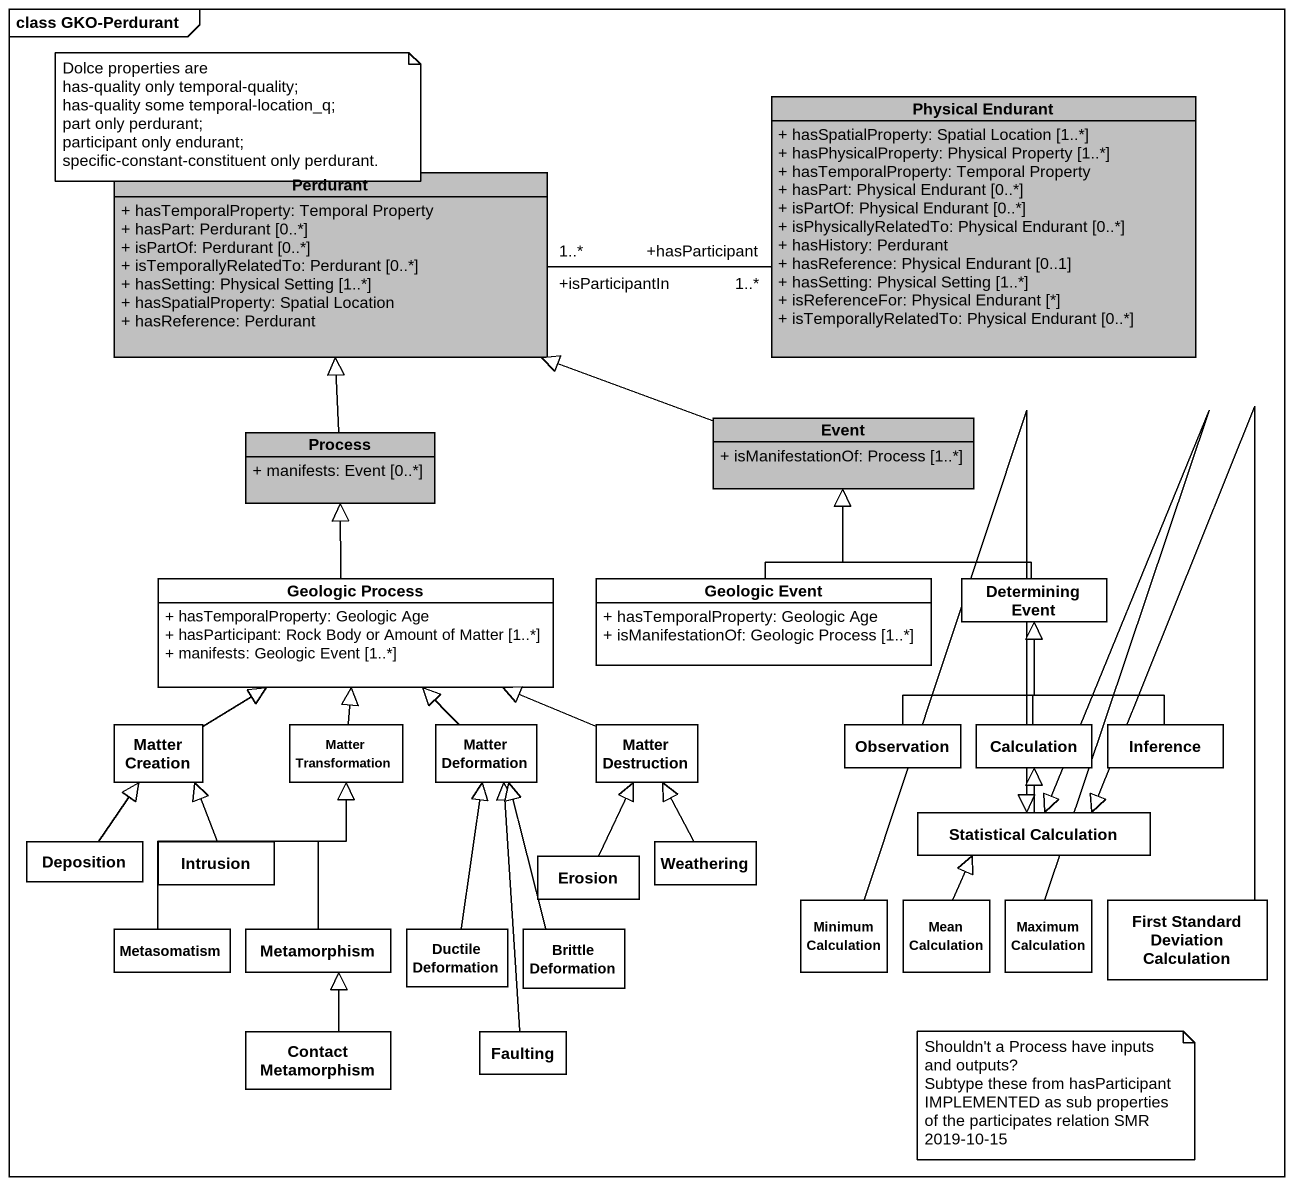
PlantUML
@startuml
mainframe class GKO-Perdurant
hide circle
hide empty members
skinparam classAttributeIconSize 0
class "Physical Endurant" as Physical_Endurant #C0C0C0 {
  + hasSpatialProperty: Spatial Location [1..*]
  + hasPhysicalProperty: Physical Property [1..*]
  + hasTemporalProperty: Temporal Property
  + hasPart: Physical Endurant [0..*]
  + isPartOf: Physical Endurant [0..*]
  + isPhysicallyRelatedTo: Physical Endurant [0..*]
  + hasHistory: Perdurant
  + hasReference: Physical Endurant [0..1]
  + hasSetting: Physical Setting [1..*]
  + isReferenceFor: Physical Endurant [*]
  + isTemporallyRelatedTo: Physical Endurant [0..*]
}
class Perdurant #C0C0C0 {
  + hasTemporalProperty: Temporal Property
  + hasPart: Perdurant [0..*]
  + isPartOf: Perdurant [0..*]
  + isTemporallyRelatedTo: Perdurant [0..*]
  + hasSetting: Physical Setting [1..*]
  + hasSpatialProperty: Spatial Location
  + hasReference: Perdurant
}
class "Process" as Process_ #C0C0C0 {
  + manifests: Event [0..*]
}
class Event #C0C0C0 {
  + isManifestationOf: Process [1..*]
}
class "Geologic Process" as Geologic_Process {
  + hasTemporalProperty: Geologic Age
  + hasParticipant: Rock Body or Amount of Matter [1..*]
  + manifests: Geologic Event [1..*]
}
class "Geologic Event" as Geologic_Event {
  + hasTemporalProperty: Geologic Age
  + isManifestationOf: Geologic Process [1..*]
}
class "Determining Event" as Determining_Event
class "Matter Creation" as Matter_Creation
class "Matter Transformation" as Matter_Transformation
class "Matter Deformation" as Matter_Deformation
class "Matter Destruction" as Matter_Destruction
class Observation
class Calculation
class Inference
class Deposition
class Intrusion
class Erosion
class Weathering
class "Statistical Calculation" as Statistical_Calculation
class Metasomatism
class Metamorphism
class "Ductile Deformation" as Ductile_Deformation
class "Brittle Deformation" as Brittle_Deformation
class "Minimum Calculation" as Minimum_Calculation
class "Mean Calculation" as Mean_Calculation
class "Maximum Calculation" as Maximum_Calculation
class "First Standard Deviation Calculation" as First_Standard_Deviation
class "Contact Metamorphism" as Contact_Metamorphism
class Faulting
Physical_Endurant "+hasParticipant\n1..*" -left- "+isParticipantIn\n1..*" Perdurant
Process_ -up-|> Perdurant
Event -left-|> Perdurant
Geologic_Process -up-|> Process_
Geologic_Event -up-|> Event
Determining_Event -up-|> Event
Matter_Creation -up-|> Geologic_Process
Matter_Transformation -up-|> Geologic_Process
Matter_Deformation -up-|> Geologic_Process
Matter_Destruction -left-|> Geologic_Process
Observation -up-|> Determining_Event
Calculation -up-|> Determining_Event
Inference -up-|> Determining_Event
Deposition -up-|> Matter_Creation
Intrusion -up-|> Matter_Creation
Erosion -up-|> Matter_Destruction
Weathering -up-|> Matter_Destruction
Statistical_Calculation -up-|> Calculation
Metasomatism -up-|> Matter_Transformation
Metamorphism -up-|> Matter_Transformation
Ductile_Deformation -up-|> Matter_Deformation
Brittle_Deformation -up-|> Matter_Deformation
Minimum_Calculation -right-|> Statistical_Calculation
Mean_Calculation -up-|> Statistical_Calculation
Maximum_Calculation -up-|> Statistical_Calculation
First_Standard_Deviation -up-|> Statistical_Calculation
Contact_Metamorphism -up-|> Metamorphism
Faulting -up-|> Matter_Deformation
note as N1
  Dolce properties are
  has-quality only temporal-quality;
  has-quality some temporal-location_q;
  part only perdurant;
  participant only endurant;
  specific-constant-constituent only perdurant.
end note
note as N2
  Shouldn't a Process have inputs and outputs?
  Subtype these from hasParticipant
  IMPLEMENTED as sub properties of the participates relation SMR 2019-10-15
end note
@enduml
